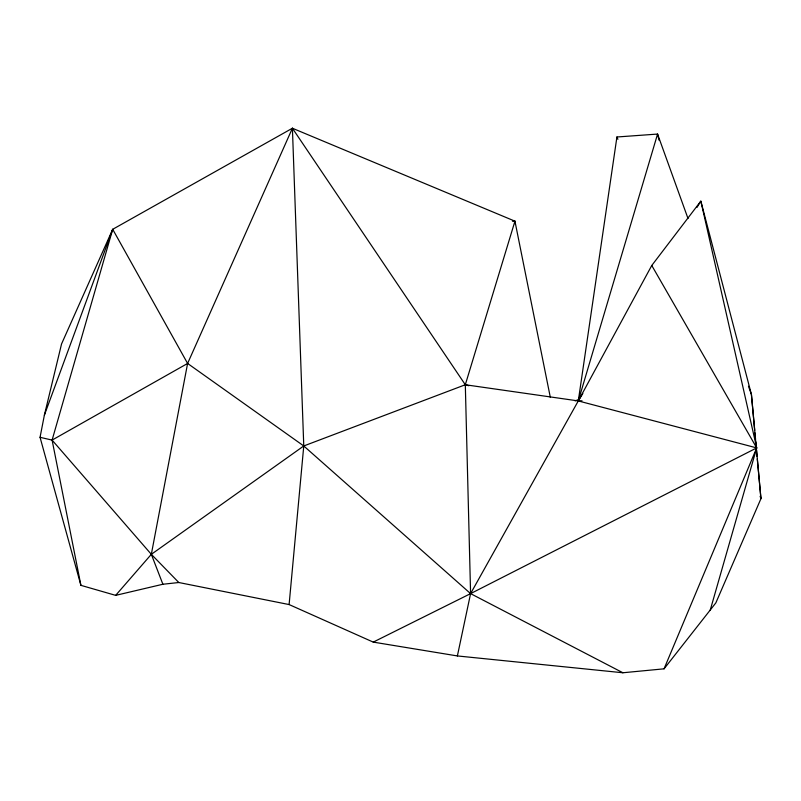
<?xml version="1.0" encoding="UTF-8"?>
<svg xmlns="http://www.w3.org/2000/svg" width="801" height="801" viewBox="0 0 801 801"><rect width="100%" height="100%" fill="white"/><g stroke="black" fill="none" stroke-linecap="round" stroke-linejoin="round"><path stroke-width="1.2" d="M514.803 223.679L514.943 221.176L292.405 128.24L112.701 229.306L61.557 343.929L44.365 415.198L40.05 437.306L80.911 585.351L115.664 595.363L162.893 584.249L178.803 582.517L289.111 604.565L373.246 642.112L457.381 655.939L622.898 672.76L664.059 668.825L715.854 602.863L760.95 498.653L751.418 394.442L700.845 201.121L651.764 265.491L578.292 400.931L470.587 593.621L457.381 655.939M289.111 604.565L303.769 445.967L292.405 128.24L465.311 384.75L470.587 593.621L622.898 672.76M688.009 218.513L657.571 134.067L616.93 136.991L578.292 400.931L756.705 447.909L710.167 610.352M292.405 128.24L187.604 363.454L151.329 554.322L115.664 595.363M80.911 585.351L52.095 440.099L112.701 229.306L187.604 363.454L303.769 445.967L470.587 593.621L756.705 447.909L700.845 201.121L696.93 207.499M512.46 221.256L514.943 221.176L465.311 384.75L303.769 445.967L151.329 554.322L162.893 584.249M44.365 415.198L112.701 229.306M664.059 668.825L756.705 447.909L651.764 265.491M582.848 393.491L578.292 400.931L465.311 384.75L468.895 385.722M40.05 437.306L52.095 440.099L187.604 363.454M373.246 642.112L470.587 593.621M575.068 400.84L578.622 399.649M582.027 400.79L578.292 400.931L657.571 134.067L659.023 140.145M178.803 582.517L151.329 554.322L52.095 440.099M616.93 136.991L617.911 139.284M748.464 386.232L751.418 394.442L754.712 430.417M760.119 496.3L760.95 498.653L757.315 458.953M514.943 221.176L550.337 397.426M754.942 432.9L755.503 439.108M755.733 441.591L756.184 446.547M756.524 450.272L757.095 456.47"/></g></svg>
